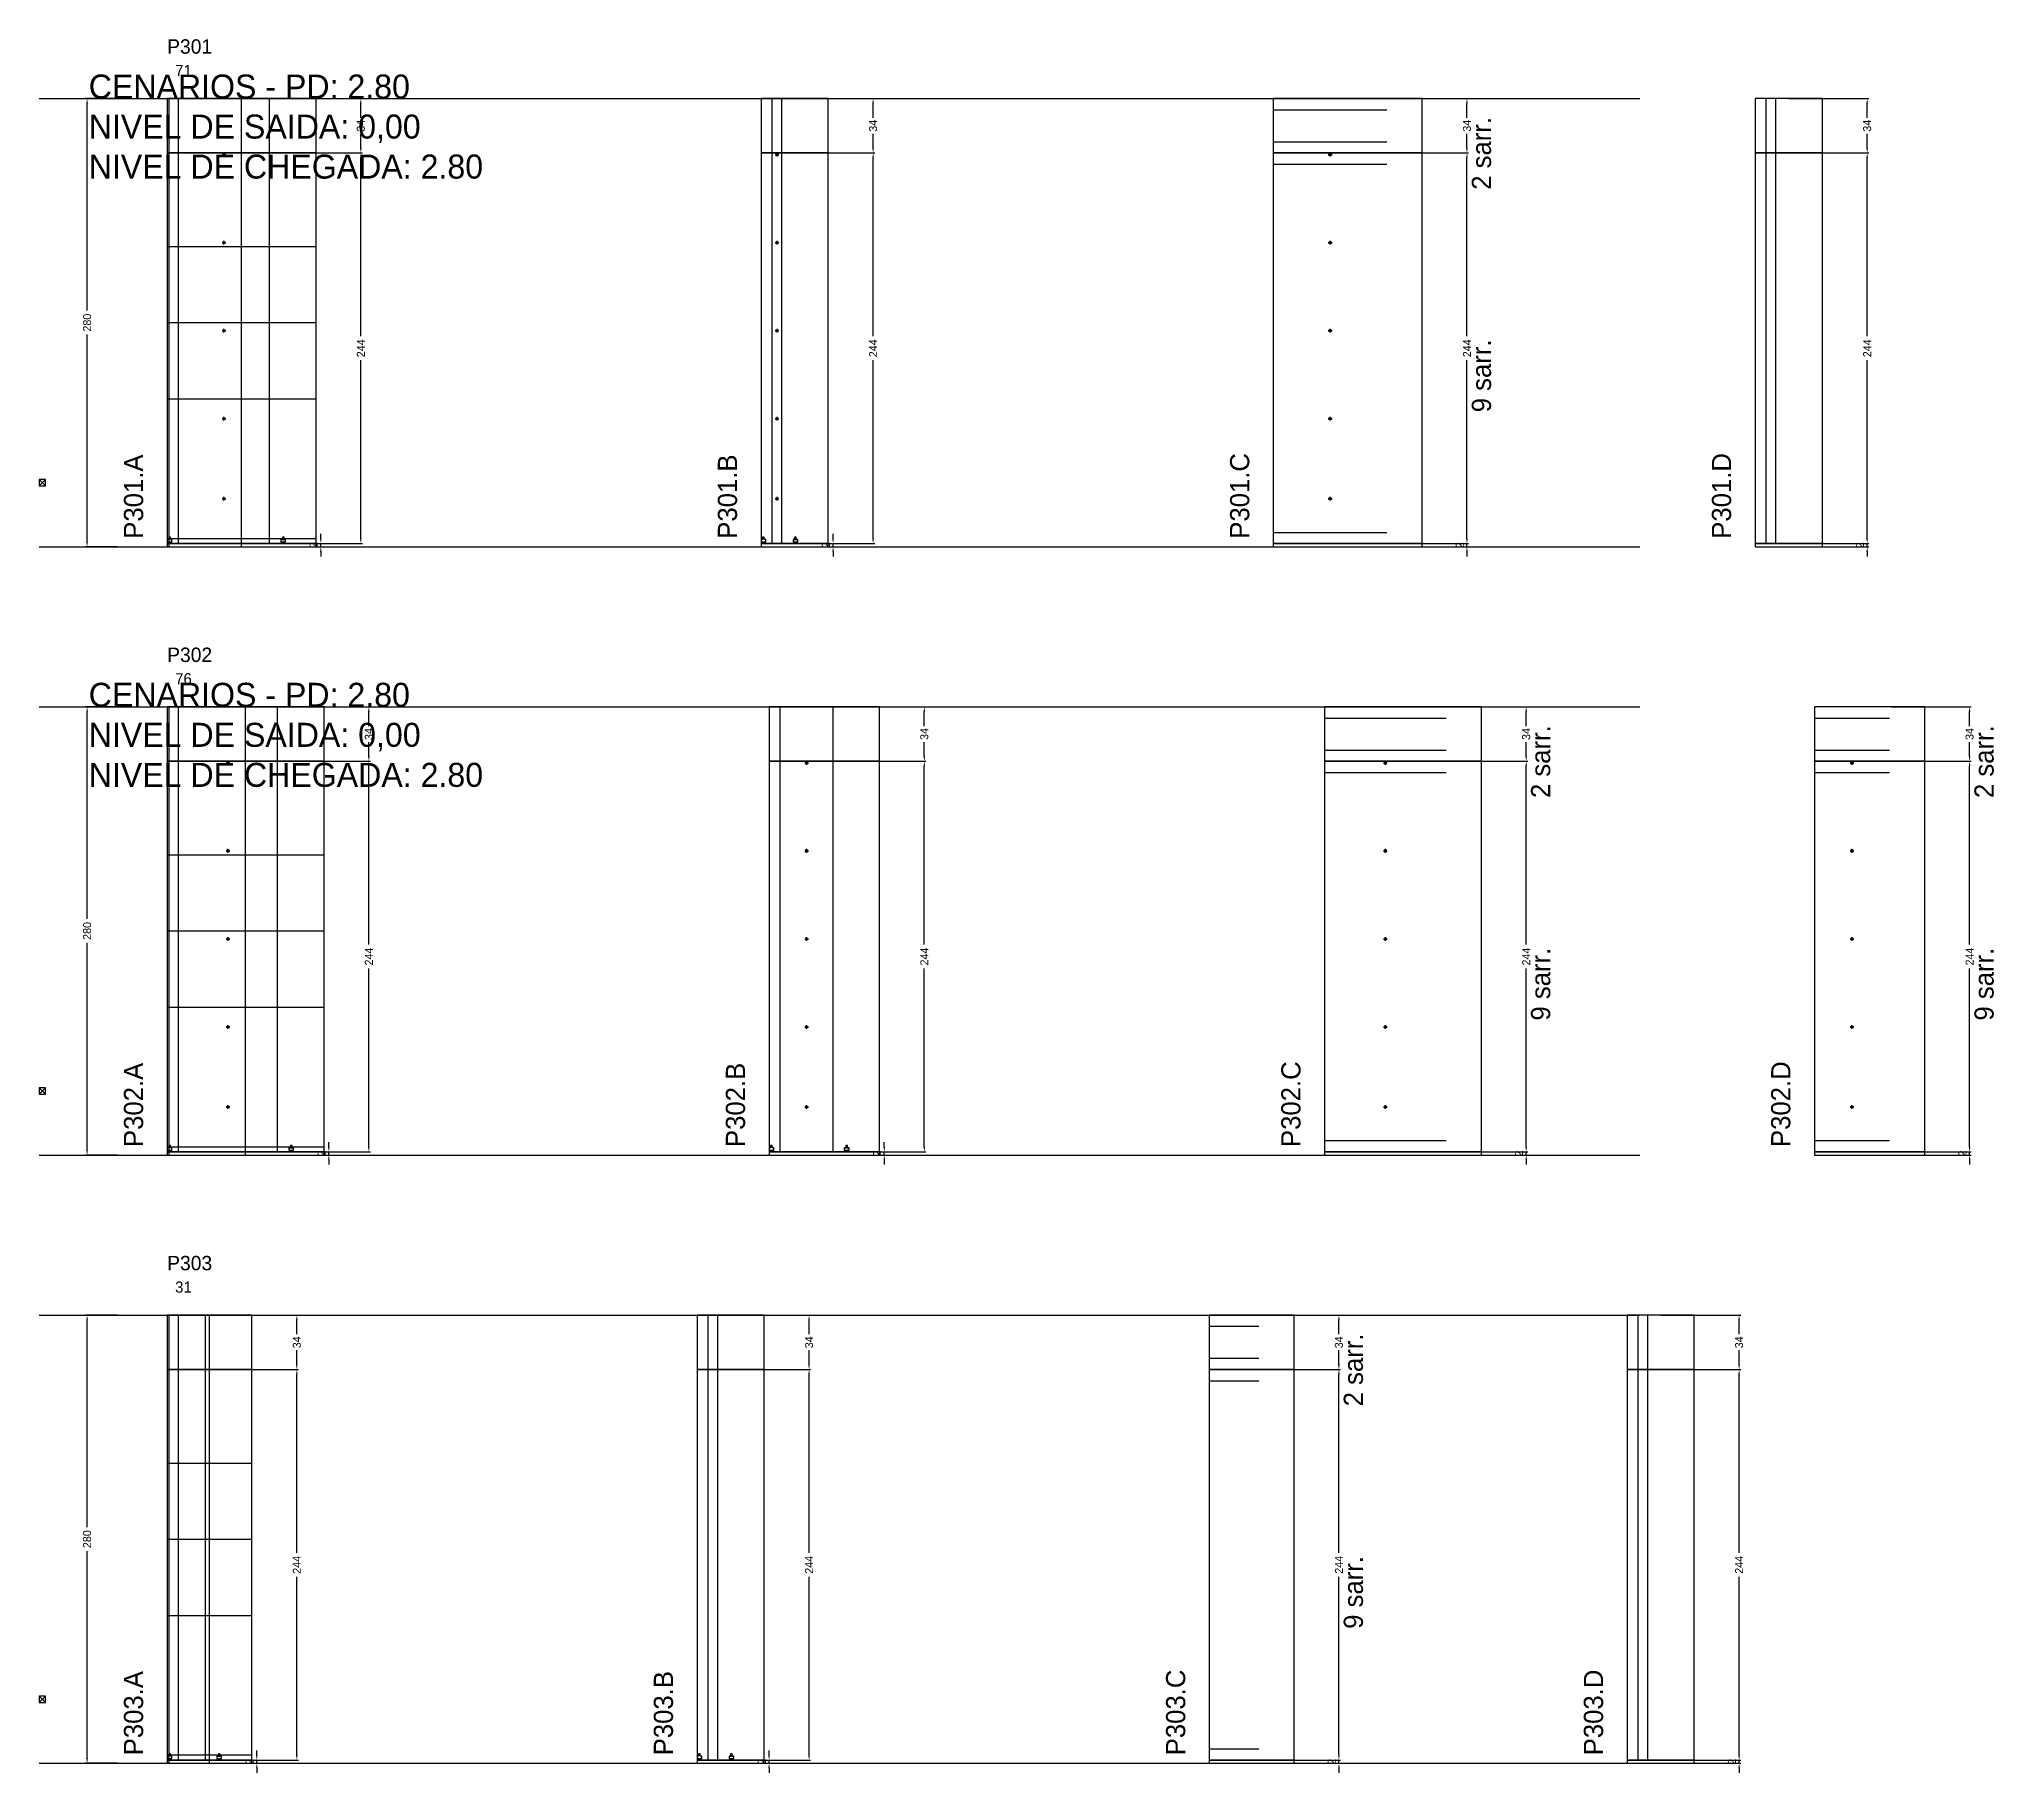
# Model space of a CAD drawing. Header units: centimetres. Extents: x -8500 to 4127, y -3806 to 295.
# Drawn here: x -7000 to -5779, y -3806 to -2723 of the extents above; entities that cross this region are included whole.
import ezdxf

# ---------------------------------------------------------------- set-up
doc = ezdxf.new("R2010")
doc.units = ezdxf.units.CM
doc.linetypes.add('DASHED', pattern=[2, -2])
for name, color, linetype in [('CHAPA', 140, 'Continuous'), ('COTA', 241, 'Continuous'), ('COTAS FURACAO', 16, 'Continuous'), ('Madeira', 30, 'Continuous'), ('MEIO_PONT', 160, 'Continuous'), ('NOMENCLATURA', 7, 'Continuous'), ('Nível', 160, 'Continuous'), ('Painéis', 200, 'Continuous'), ('Perfil Metálico', 150, 'Continuous'), ('SARR_2.2x7', 40, 'Continuous'), ('SARRAFO DE PRESSAO', 200, 'Continuous'), ('texto', 7, 'Continuous'), ('TEXTO_GERAL', 7, 'Continuous')]:
    doc.layers.add(name, color=color, linetype=linetype)
doc.dimstyles.new('PAINEL-NOVA', dxfattribs={"dimtxt": 5, "dimasz": 3, "dimexe": 1, "dimexo": 1, "dimgap": 1, "dimtad": 1, "dimcen": 2.5, "dimazin": 3, "dimtfac": 1, "dimtmove": 0, "dimatfit": 3})

# ---------------------------------------------------------------- blocks, each defined once
blk = doc.blocks.new('_CLOSEDFILLED')
at = {"color": 0, "linetype": 'BYBLOCK'}
blk.add_solid([(-1, 0.16), (0, 0), (-1, -0.16)], dxfattribs=at)
blk = doc.blocks.new('*D183')
for p, q in [((-6951, -2760), (-6971, -2760)), ((-6970, -2892.5), (-6970, -2763)), ((-6970, -3037), (-6970, -2907.5)), ((-6951, -3040), (-6971, -3040))]:
    blk.add_line(p, q)
at = {"layer": 'Defpoints'}
for p in [(-6950, -2760), (-6970, -3040), (-6950, -3040)]:
    blk.add_point(p, dxfattribs=at)
at = {"layer": 'COTA', "xscale": 3, "yscale": 3}
for p, rotation in [((-6970, -2760), 90), ((-6970, -3040), 270)]:
    blk.add_blockref('_CLOSEDFILLED', p, dxfattribs=dict(at, rotation=rotation))
at = {"layer": 'COTA', "insert": (-6970, -2900), "char_height": 5, "attachment_point": 5, "rotation": 90}
blk.add_mtext('280', dxfattribs=at)
blk = doc.blocks.new('MULDURA')
at = {"layer": 'Paineis'}
for p, q in [((0, 0), (4, 4)), ((4, 0), (0, 4))]:
    blk.add_line(p, q, dxfattribs=at)
blk.add_lwpolyline([(0, 0), (4, 0), (4, 4), (0, 4)], close=True, dxfattribs=at)
blk = doc.blocks.new('*D185')
for p, q in [((-6848, -2794), (-6798, -2794)), ((-6799, -2908.5), (-6799, -2797)), ((-6799, -3035), (-6799, -2923.5)), ((-6848, -3038), (-6798, -3038))]:
    blk.add_line(p, q)
at = {"layer": 'Defpoints'}
for p in [(-6849, -2794), (-6849, -3038), (-6799, -3038)]:
    blk.add_point(p, dxfattribs=at)
at = {"layer": 'COTA', "xscale": 3, "yscale": 3}
for p, rotation in [((-6799, -2794), 90), ((-6799, -3038), 270)]:
    blk.add_blockref('_CLOSEDFILLED', p, dxfattribs=dict(at, rotation=rotation))
at = {"layer": 'COTA', "insert": (-6799, -2916), "char_height": 5, "attachment_point": 5, "rotation": 90}
blk.add_mtext('244', dxfattribs=at)
blk = doc.blocks.new('*D186')
for p, q in [((-6848, -2760), (-6798, -2760)), ((-6799, -2772), (-6799, -2763)), ((-6799, -2791), (-6799, -2782)), ((-6848, -2794), (-6798, -2794))]:
    blk.add_line(p, q)
at = {"layer": 'Defpoints'}
for p in [(-6849, -2760), (-6849, -2794), (-6799, -2794)]:
    blk.add_point(p, dxfattribs=at)
at = {"layer": 'COTA', "xscale": 3, "yscale": 3}
for p, rotation in [((-6799, -2760), 90), ((-6799, -2794), 270)]:
    blk.add_blockref('_CLOSEDFILLED', p, dxfattribs=dict(at, rotation=rotation))
at = {"layer": 'COTA', "insert": (-6799, -2777), "char_height": 5, "attachment_point": 5, "rotation": 90}
blk.add_mtext('34', dxfattribs=at)
blk = doc.blocks.new('SLIPTEE')
at = {"layer": 'Paineis'}
blk.add_lwpolyline([(0, 0), (3, 0), (3, 1.5), (2, 1.5), (2, 3), (1, 3), (1, 1.5), (0, 1.5)], close=True, dxfattribs=at)
blk = doc.blocks.new('SLIPTDD')
at = {"layer": 'Paineis'}
blk.add_line((0, 1.5), (3, 1.5), dxfattribs=at)
blk.add_lwpolyline([(0, 0), (3, 0), (3, 1.5), (2, 1.5), (2, 3), (1, 3), (1, 1.5), (0, 1.5)], close=True, dxfattribs=at)
blk = doc.blocks.new('furacao')
at = {"layer": 'COTAS FURACAO'}
for p, q in [((-1.2, 0), (1.2, 0)), ((0, -1.2), (0, 1.2))]:
    blk.add_line(p, q, dxfattribs=at)
blk.add_circle((0, 0), 0.8, dxfattribs=at)
blk = doc.blocks.new('*D188')
for p, q in [((-6528, -2794), (-6478, -2794)), ((-6479, -2908.5), (-6479, -2797)), ((-6479, -3035), (-6479, -2923.5)), ((-6528, -3038), (-6478, -3038))]:
    blk.add_line(p, q)
at = {"layer": 'Defpoints'}
for p in [(-6529, -2794), (-6529, -3038), (-6479, -3038)]:
    blk.add_point(p, dxfattribs=at)
at = {"layer": 'COTA', "xscale": 3, "yscale": 3}
for p, rotation in [((-6479, -2794), 90), ((-6479, -3038), 270)]:
    blk.add_blockref('_CLOSEDFILLED', p, dxfattribs=dict(at, rotation=rotation))
at = {"layer": 'COTA', "insert": (-6479, -2916), "char_height": 5, "attachment_point": 5, "rotation": 90}
blk.add_mtext('244', dxfattribs=at)
blk = doc.blocks.new('*D189')
for p, q in [((-6528, -2760), (-6478, -2760)), ((-6479, -2772), (-6479, -2763)), ((-6479, -2791), (-6479, -2782)), ((-6528, -2794), (-6478, -2794))]:
    blk.add_line(p, q)
at = {"layer": 'Defpoints'}
for p in [(-6529, -2760), (-6529, -2794), (-6479, -2794)]:
    blk.add_point(p, dxfattribs=at)
at = {"layer": 'COTA', "xscale": 3, "yscale": 3}
for p, rotation in [((-6479, -2760), 90), ((-6479, -2794), 270)]:
    blk.add_blockref('_CLOSEDFILLED', p, dxfattribs=dict(at, rotation=rotation))
at = {"layer": 'COTA', "insert": (-6479, -2777), "char_height": 5, "attachment_point": 5, "rotation": 90}
blk.add_mtext('34', dxfattribs=at)
blk = doc.blocks.new('*D191')
for p, q in [((-6157, -2794), (-6107, -2794)), ((-6108, -2908.5), (-6108, -2797)), ((-6108, -3035), (-6108, -2923.5)), ((-6157, -3038), (-6107, -3038))]:
    blk.add_line(p, q)
at = {"layer": 'Defpoints'}
for p in [(-6158, -2794), (-6158, -3038), (-6108, -3038)]:
    blk.add_point(p, dxfattribs=at)
at = {"layer": 'COTA', "xscale": 3, "yscale": 3}
for p, rotation in [((-6108, -2794), 90), ((-6108, -3038), 270)]:
    blk.add_blockref('_CLOSEDFILLED', p, dxfattribs=dict(at, rotation=rotation))
at = {"layer": 'COTA', "insert": (-6108, -2916), "char_height": 5, "attachment_point": 5, "rotation": 90}
blk.add_mtext('244', dxfattribs=at)
blk = doc.blocks.new('*D192')
for p, q in [((-6157, -2760), (-6107, -2760)), ((-6108, -2772), (-6108, -2763)), ((-6108, -2791), (-6108, -2782)), ((-6157, -2794), (-6107, -2794))]:
    blk.add_line(p, q)
at = {"layer": 'Defpoints'}
for p in [(-6158, -2760), (-6158, -2794), (-6108, -2794)]:
    blk.add_point(p, dxfattribs=at)
at = {"layer": 'COTA', "xscale": 3, "yscale": 3}
for p, rotation in [((-6108, -2760), 90), ((-6108, -2794), 270)]:
    blk.add_blockref('_CLOSEDFILLED', p, dxfattribs=dict(at, rotation=rotation))
at = {"layer": 'COTA', "insert": (-6108, -2777), "char_height": 5, "attachment_point": 5, "rotation": 90}
blk.add_mtext('34', dxfattribs=at)
blk = doc.blocks.new('*D194')
for p, q in [((-5907, -2794), (-5857, -2794)), ((-5858, -2908.5), (-5858, -2797)), ((-5858, -3035), (-5858, -2923.5)), ((-5907, -3038), (-5857, -3038))]:
    blk.add_line(p, q)
at = {"layer": 'Defpoints'}
for p in [(-5908, -2794), (-5908, -3038), (-5858, -3038)]:
    blk.add_point(p, dxfattribs=at)
at = {"layer": 'COTA', "xscale": 3, "yscale": 3}
for p, rotation in [((-5858, -2794), 90), ((-5858, -3038), 270)]:
    blk.add_blockref('_CLOSEDFILLED', p, dxfattribs=dict(at, rotation=rotation))
at = {"layer": 'COTA', "insert": (-5858, -2916), "char_height": 5, "attachment_point": 5, "rotation": 90}
blk.add_mtext('244', dxfattribs=at)
blk = doc.blocks.new('*D195')
for p, q in [((-5907, -2760), (-5857, -2760)), ((-5858, -2772), (-5858, -2763)), ((-5858, -2791), (-5858, -2782)), ((-5907, -2794), (-5857, -2794))]:
    blk.add_line(p, q)
at = {"layer": 'Defpoints'}
for p in [(-5908, -2760), (-5908, -2794), (-5858, -2794)]:
    blk.add_point(p, dxfattribs=at)
at = {"layer": 'COTA', "xscale": 3, "yscale": 3}
for p, rotation in [((-5858, -2760), 90), ((-5858, -2794), 270)]:
    blk.add_blockref('_CLOSEDFILLED', p, dxfattribs=dict(at, rotation=rotation))
at = {"layer": 'COTA', "insert": (-5858, -2777), "char_height": 5, "attachment_point": 5, "rotation": 90}
blk.add_mtext('34', dxfattribs=at)
blk = doc.blocks.new('*D209')
for p, q in [((-6951, -3140), (-6971, -3140)), ((-6970, -3272.5), (-6970, -3143)), ((-6970, -3417), (-6970, -3287.5)), ((-6951, -3420), (-6971, -3420))]:
    blk.add_line(p, q)
at = {"layer": 'Defpoints'}
for p in [(-6950, -3140), (-6970, -3420), (-6950, -3420)]:
    blk.add_point(p, dxfattribs=at)
at = {"layer": 'COTA', "xscale": 3, "yscale": 3}
for p, rotation in [((-6970, -3140), 90), ((-6970, -3420), 270)]:
    blk.add_blockref('_CLOSEDFILLED', p, dxfattribs=dict(at, rotation=rotation))
at = {"layer": 'COTA', "insert": (-6970, -3280), "char_height": 5, "attachment_point": 5, "rotation": 90}
blk.add_mtext('280', dxfattribs=at)
blk = doc.blocks.new('*D211')
for p, q in [((-6843, -3174), (-6793, -3174)), ((-6794, -3288.5), (-6794, -3177)), ((-6794, -3415), (-6794, -3303.5)), ((-6843, -3418), (-6793, -3418))]:
    blk.add_line(p, q)
at = {"layer": 'Defpoints'}
for p in [(-6844, -3174), (-6844, -3418), (-6794, -3418)]:
    blk.add_point(p, dxfattribs=at)
at = {"layer": 'COTA', "xscale": 3, "yscale": 3}
for p, rotation in [((-6794, -3174), 90), ((-6794, -3418), 270)]:
    blk.add_blockref('_CLOSEDFILLED', p, dxfattribs=dict(at, rotation=rotation))
at = {"layer": 'COTA', "insert": (-6794, -3296), "char_height": 5, "attachment_point": 5, "rotation": 90}
blk.add_mtext('244', dxfattribs=at)
blk = doc.blocks.new('*D212')
for p, q in [((-6843, -3140), (-6793, -3140)), ((-6794, -3152), (-6794, -3143)), ((-6794, -3171), (-6794, -3162)), ((-6843, -3174), (-6793, -3174))]:
    blk.add_line(p, q)
at = {"layer": 'Defpoints'}
for p in [(-6844, -3140), (-6844, -3174), (-6794, -3174)]:
    blk.add_point(p, dxfattribs=at)
at = {"layer": 'COTA', "xscale": 3, "yscale": 3}
for p, rotation in [((-6794, -3140), 90), ((-6794, -3174), 270)]:
    blk.add_blockref('_CLOSEDFILLED', p, dxfattribs=dict(at, rotation=rotation))
at = {"layer": 'COTA', "insert": (-6794, -3157), "char_height": 5, "attachment_point": 5, "rotation": 90}
blk.add_mtext('34', dxfattribs=at)
blk = doc.blocks.new('*D214')
for p, q in [((-6496, -3174), (-6446, -3174)), ((-6447, -3288.5), (-6447, -3177)), ((-6447, -3415), (-6447, -3303.5)), ((-6496, -3418), (-6446, -3418))]:
    blk.add_line(p, q)
at = {"layer": 'Defpoints'}
for p in [(-6497, -3174), (-6497, -3418), (-6447, -3418)]:
    blk.add_point(p, dxfattribs=at)
at = {"layer": 'COTA', "xscale": 3, "yscale": 3}
for p, rotation in [((-6447, -3174), 90), ((-6447, -3418), 270)]:
    blk.add_blockref('_CLOSEDFILLED', p, dxfattribs=dict(at, rotation=rotation))
at = {"layer": 'COTA', "insert": (-6447, -3296), "char_height": 5, "attachment_point": 5, "rotation": 90}
blk.add_mtext('244', dxfattribs=at)
blk = doc.blocks.new('*D215')
for p, q in [((-6496, -3140), (-6446, -3140)), ((-6447, -3152), (-6447, -3143)), ((-6447, -3171), (-6447, -3162)), ((-6496, -3174), (-6446, -3174))]:
    blk.add_line(p, q)
at = {"layer": 'Defpoints'}
for p in [(-6497, -3140), (-6497, -3174), (-6447, -3174)]:
    blk.add_point(p, dxfattribs=at)
at = {"layer": 'COTA', "xscale": 3, "yscale": 3}
for p, rotation in [((-6447, -3140), 90), ((-6447, -3174), 270)]:
    blk.add_blockref('_CLOSEDFILLED', p, dxfattribs=dict(at, rotation=rotation))
at = {"layer": 'COTA', "insert": (-6447, -3157), "char_height": 5, "attachment_point": 5, "rotation": 90}
blk.add_mtext('34', dxfattribs=at)
blk = doc.blocks.new('*D217')
for p, q in [((-6120, -3174), (-6070, -3174)), ((-6071, -3288.5), (-6071, -3177)), ((-6071, -3415), (-6071, -3303.5)), ((-6120, -3418), (-6070, -3418))]:
    blk.add_line(p, q)
at = {"layer": 'Defpoints'}
for p in [(-6121, -3174), (-6121, -3418), (-6071, -3418)]:
    blk.add_point(p, dxfattribs=at)
at = {"layer": 'COTA', "xscale": 3, "yscale": 3}
for p, rotation in [((-6071, -3174), 90), ((-6071, -3418), 270)]:
    blk.add_blockref('_CLOSEDFILLED', p, dxfattribs=dict(at, rotation=rotation))
at = {"layer": 'COTA', "insert": (-6071, -3296), "char_height": 5, "attachment_point": 5, "rotation": 90}
blk.add_mtext('244', dxfattribs=at)
blk = doc.blocks.new('*D218')
for p, q in [((-6120, -3140), (-6070, -3140)), ((-6071, -3152), (-6071, -3143)), ((-6071, -3171), (-6071, -3162)), ((-6120, -3174), (-6070, -3174))]:
    blk.add_line(p, q)
at = {"layer": 'Defpoints'}
for p in [(-6121, -3140), (-6121, -3174), (-6071, -3174)]:
    blk.add_point(p, dxfattribs=at)
at = {"layer": 'COTA', "xscale": 3, "yscale": 3}
for p, rotation in [((-6071, -3140), 90), ((-6071, -3174), 270)]:
    blk.add_blockref('_CLOSEDFILLED', p, dxfattribs=dict(at, rotation=rotation))
at = {"layer": 'COTA', "insert": (-6071, -3157), "char_height": 5, "attachment_point": 5, "rotation": 90}
blk.add_mtext('34', dxfattribs=at)
blk = doc.blocks.new('*D220')
for p, q in [((-5843, -3174), (-5793, -3174)), ((-5794, -3288.5), (-5794, -3177)), ((-5794, -3415), (-5794, -3303.5)), ((-5843, -3418), (-5793, -3418))]:
    blk.add_line(p, q)
at = {"layer": 'Defpoints'}
for p in [(-5844, -3174), (-5844, -3418), (-5794, -3418)]:
    blk.add_point(p, dxfattribs=at)
at = {"layer": 'COTA', "xscale": 3, "yscale": 3}
for p, rotation in [((-5794, -3174), 90), ((-5794, -3418), 270)]:
    blk.add_blockref('_CLOSEDFILLED', p, dxfattribs=dict(at, rotation=rotation))
at = {"layer": 'COTA', "insert": (-5794, -3296), "char_height": 5, "attachment_point": 5, "rotation": 90}
blk.add_mtext('244', dxfattribs=at)
blk = doc.blocks.new('*D221')
for p, q in [((-5843, -3140), (-5793, -3140)), ((-5794, -3152), (-5794, -3143)), ((-5794, -3171), (-5794, -3162)), ((-5843, -3174), (-5793, -3174))]:
    blk.add_line(p, q)
at = {"layer": 'Defpoints'}
for p in [(-5844, -3140), (-5844, -3174), (-5794, -3174)]:
    blk.add_point(p, dxfattribs=at)
at = {"layer": 'COTA', "xscale": 3, "yscale": 3}
for p, rotation in [((-5794, -3140), 90), ((-5794, -3174), 270)]:
    blk.add_blockref('_CLOSEDFILLED', p, dxfattribs=dict(at, rotation=rotation))
at = {"layer": 'COTA', "insert": (-5794, -3157), "char_height": 5, "attachment_point": 5, "rotation": 90}
blk.add_mtext('34', dxfattribs=at)
blk = doc.blocks.new('*D235')
for p, q in [((-6951, -3520), (-6971, -3520)), ((-6970, -3652.5), (-6970, -3523)), ((-6970, -3797), (-6970, -3667.5)), ((-6951, -3800), (-6971, -3800))]:
    blk.add_line(p, q)
at = {"layer": 'Defpoints'}
for p in [(-6950, -3520), (-6970, -3800), (-6950, -3800)]:
    blk.add_point(p, dxfattribs=at)
at = {"layer": 'COTA', "xscale": 3, "yscale": 3}
for p, rotation in [((-6970, -3520), 90), ((-6970, -3800), 270)]:
    blk.add_blockref('_CLOSEDFILLED', p, dxfattribs=dict(at, rotation=rotation))
at = {"layer": 'COTA', "insert": (-6970, -3660), "char_height": 5, "attachment_point": 5, "rotation": 90}
blk.add_mtext('280', dxfattribs=at)
blk = doc.blocks.new('*D237')
for p, q in [((-6888, -3554), (-6838, -3554)), ((-6839, -3668.5), (-6839, -3557)), ((-6839, -3795), (-6839, -3683.5)), ((-6888, -3798), (-6838, -3798))]:
    blk.add_line(p, q)
at = {"layer": 'Defpoints'}
for p in [(-6889, -3554), (-6889, -3798), (-6839, -3798)]:
    blk.add_point(p, dxfattribs=at)
at = {"layer": 'COTA', "xscale": 3, "yscale": 3}
for p, rotation in [((-6839, -3554), 90), ((-6839, -3798), 270)]:
    blk.add_blockref('_CLOSEDFILLED', p, dxfattribs=dict(at, rotation=rotation))
at = {"layer": 'COTA', "insert": (-6839, -3676), "char_height": 5, "attachment_point": 5, "rotation": 90}
blk.add_mtext('244', dxfattribs=at)
blk = doc.blocks.new('*D238')
for p, q in [((-6888, -3520), (-6838, -3520)), ((-6839, -3532), (-6839, -3523)), ((-6839, -3551), (-6839, -3542)), ((-6888, -3554), (-6838, -3554))]:
    blk.add_line(p, q)
at = {"layer": 'Defpoints'}
for p in [(-6889, -3520), (-6889, -3554), (-6839, -3554)]:
    blk.add_point(p, dxfattribs=at)
at = {"layer": 'COTA', "xscale": 3, "yscale": 3}
for p, rotation in [((-6839, -3520), 90), ((-6839, -3554), 270)]:
    blk.add_blockref('_CLOSEDFILLED', p, dxfattribs=dict(at, rotation=rotation))
at = {"layer": 'COTA', "insert": (-6839, -3537), "char_height": 5, "attachment_point": 5, "rotation": 90}
blk.add_mtext('34', dxfattribs=at)
blk = doc.blocks.new('*D240')
for p, q in [((-6568, -3554), (-6518, -3554)), ((-6519, -3668.5), (-6519, -3557)), ((-6519, -3795), (-6519, -3683.5)), ((-6568, -3798), (-6518, -3798))]:
    blk.add_line(p, q)
at = {"layer": 'Defpoints'}
for p in [(-6569, -3554), (-6569, -3798), (-6519, -3798)]:
    blk.add_point(p, dxfattribs=at)
at = {"layer": 'COTA', "xscale": 3, "yscale": 3}
for p, rotation in [((-6519, -3554), 90), ((-6519, -3798), 270)]:
    blk.add_blockref('_CLOSEDFILLED', p, dxfattribs=dict(at, rotation=rotation))
at = {"layer": 'COTA', "insert": (-6519, -3676), "char_height": 5, "attachment_point": 5, "rotation": 90}
blk.add_mtext('244', dxfattribs=at)
blk = doc.blocks.new('*D241')
for p, q in [((-6568, -3520), (-6518, -3520)), ((-6519, -3532), (-6519, -3523)), ((-6519, -3551), (-6519, -3542)), ((-6568, -3554), (-6518, -3554))]:
    blk.add_line(p, q)
at = {"layer": 'Defpoints'}
for p in [(-6569, -3520), (-6569, -3554), (-6519, -3554)]:
    blk.add_point(p, dxfattribs=at)
at = {"layer": 'COTA', "xscale": 3, "yscale": 3}
for p, rotation in [((-6519, -3520), 90), ((-6519, -3554), 270)]:
    blk.add_blockref('_CLOSEDFILLED', p, dxfattribs=dict(at, rotation=rotation))
at = {"layer": 'COTA', "insert": (-6519, -3537), "char_height": 5, "attachment_point": 5, "rotation": 90}
blk.add_mtext('34', dxfattribs=at)
blk = doc.blocks.new('*D243')
for p, q in [((-6237, -3554), (-6187, -3554)), ((-6188, -3668.5), (-6188, -3557)), ((-6188, -3795), (-6188, -3683.5)), ((-6237, -3798), (-6187, -3798))]:
    blk.add_line(p, q)
at = {"layer": 'Defpoints'}
for p in [(-6238, -3554), (-6238, -3798), (-6188, -3798)]:
    blk.add_point(p, dxfattribs=at)
at = {"layer": 'COTA', "xscale": 3, "yscale": 3}
for p, rotation in [((-6188, -3554), 90), ((-6188, -3798), 270)]:
    blk.add_blockref('_CLOSEDFILLED', p, dxfattribs=dict(at, rotation=rotation))
at = {"layer": 'COTA', "insert": (-6188, -3676), "char_height": 5, "attachment_point": 5, "rotation": 90}
blk.add_mtext('244', dxfattribs=at)
blk = doc.blocks.new('*D244')
for p, q in [((-6237, -3520), (-6187, -3520)), ((-6188, -3532), (-6188, -3523)), ((-6188, -3551), (-6188, -3542)), ((-6237, -3554), (-6187, -3554))]:
    blk.add_line(p, q)
at = {"layer": 'Defpoints'}
for p in [(-6238, -3520), (-6238, -3554), (-6188, -3554)]:
    blk.add_point(p, dxfattribs=at)
at = {"layer": 'COTA', "xscale": 3, "yscale": 3}
for p, rotation in [((-6188, -3520), 90), ((-6188, -3554), 270)]:
    blk.add_blockref('_CLOSEDFILLED', p, dxfattribs=dict(at, rotation=rotation))
at = {"layer": 'COTA', "insert": (-6188, -3537), "char_height": 5, "attachment_point": 5, "rotation": 90}
blk.add_mtext('34', dxfattribs=at)
blk = doc.blocks.new('*D246')
for p, q in [((-5987, -3554), (-5937, -3554)), ((-5938, -3668.5), (-5938, -3557)), ((-5938, -3795), (-5938, -3683.5)), ((-5987, -3798), (-5937, -3798))]:
    blk.add_line(p, q)
at = {"layer": 'Defpoints'}
for p in [(-5988, -3554), (-5988, -3798), (-5938, -3798)]:
    blk.add_point(p, dxfattribs=at)
at = {"layer": 'COTA', "xscale": 3, "yscale": 3}
for p, rotation in [((-5938, -3554), 90), ((-5938, -3798), 270)]:
    blk.add_blockref('_CLOSEDFILLED', p, dxfattribs=dict(at, rotation=rotation))
at = {"layer": 'COTA', "insert": (-5938, -3676), "char_height": 5, "attachment_point": 5, "rotation": 90}
blk.add_mtext('244', dxfattribs=at)
blk = doc.blocks.new('*D247')
for p, q in [((-5987, -3520), (-5937, -3520)), ((-5938, -3532), (-5938, -3523)), ((-5938, -3551), (-5938, -3542)), ((-5987, -3554), (-5937, -3554))]:
    blk.add_line(p, q)
at = {"layer": 'Defpoints'}
for p in [(-5988, -3520), (-5988, -3554), (-5938, -3554)]:
    blk.add_point(p, dxfattribs=at)
at = {"layer": 'COTA', "xscale": 3, "yscale": 3}
for p, rotation in [((-5938, -3520), 90), ((-5938, -3554), 270)]:
    blk.add_blockref('_CLOSEDFILLED', p, dxfattribs=dict(at, rotation=rotation))
at = {"layer": 'COTA', "insert": (-5938, -3537), "char_height": 5, "attachment_point": 5, "rotation": 90}
blk.add_mtext('34', dxfattribs=at)

msp = doc.modelspace()

# ---------------------------------------------------------------- linework, layer by layer
at = {"layer": 'CHAPA'}
for points in [[(-6920, -3040), (-6918.8, -3040), (-6918.8, -2760), (-6920, -2760)], [(-6920, -3420), (-6918.8, -3420), (-6918.8, -3140), (-6920, -3140)], [(-6920, -3800), (-6918.8, -3800), (-6918.8, -3520), (-6920, -3520)]]:
    msp.add_lwpolyline(points, close=True, dxfattribs=at)
at = {"layer": 'Madeira'}
for points in [[(-6920, -2852.4), (-6827, -2852.4)], [(-6920, -2947.6), (-6827, -2947.6)], [(-6920, -3232.4), (-6822, -3232.4)], [(-6920, -3327.6), (-6822, -3327.6)], [(-6920, -3612.4), (-6867, -3612.4)], [(-6920, -3707.6), (-6867, -3707.6)]]:
    msp.add_lwpolyline(points, dxfattribs=at)
at = {"layer": 'MEIO_PONT'}
for points in [[(-6920, -2900), (-6827, -2900)], [(-6920, -3280), (-6822, -3280)], [(-6920, -3660), (-6867, -3660)]]:
    msp.add_lwpolyline(points, dxfattribs=at)
at = {"layer": 'Nível', "linetype": 'DASHED'}
for points in [[(-7000, -2760), (-6000, -2760)], [(-7000, -3040), (-6000, -3040)], [(-7000, -3140), (-6000, -3140)], [(-7000, -3420), (-6000, -3420)], [(-7000, -3520), (-6000, -3520)], [(-7000, -3800), (-6000, -3800)]]:
    msp.add_lwpolyline(points, dxfattribs=at)
at = {"layer": 'Painéis'}
for points in [[(-6920, -2794), (-6827, -2794), (-6827, -2760), (-6920, -2760)], [(-6920, -3040), (-6827, -3040), (-6827, -2760), (-6920, -2760)], [(-6549, -2794), (-6507, -2794), (-6507, -2760), (-6549, -2760)], [(-6229, -2794), (-6136, -2794), (-6136, -2760), (-6229, -2760)], [(-5928, -2794), (-5886, -2794), (-5886, -2760), (-5928, -2760)], [(-6920, -3038), (-6827, -3038), (-6827, -2794), (-6920, -2794)], [(-6549, -3038), (-6507, -3038), (-6507, -2794), (-6549, -2794)], [(-6229, -3038), (-6136, -3038), (-6136, -2794), (-6229, -2794)], [(-5928, -3038), (-5886, -3038), (-5886, -2794), (-5928, -2794)], [(-6920, -3040), (-6827, -3040), (-6827, -3038), (-6920, -3038)], [(-6549, -3040), (-6507, -3040), (-6507, -3038), (-6549, -3038)], [(-6229, -3040), (-6136, -3040), (-6136, -3038), (-6229, -3038)], [(-5928, -3040), (-5886, -3040), (-5886, -3038), (-5928, -3038)], [(-6920, -3174), (-6822, -3174), (-6822, -3140), (-6920, -3140)], [(-6920, -3420), (-6822, -3420), (-6822, -3140), (-6920, -3140)], [(-6544, -3174), (-6475, -3174), (-6475, -3140), (-6544, -3140)], [(-6197, -3174), (-6099, -3174), (-6099, -3140), (-6197, -3140)], [(-5891, -3174), (-5822, -3174), (-5822, -3140), (-5891, -3140)], [(-6920, -3418), (-6822, -3418), (-6822, -3174), (-6920, -3174)], [(-6544, -3418), (-6475, -3418), (-6475, -3174), (-6544, -3174)], [(-6197, -3418), (-6099, -3418), (-6099, -3174), (-6197, -3174)], [(-5891, -3418), (-5822, -3418), (-5822, -3174), (-5891, -3174)], [(-6920, -3420), (-6822, -3420), (-6822, -3418), (-6920, -3418)], [(-6544, -3420), (-6475, -3420), (-6475, -3418), (-6544, -3418)], [(-6197, -3420), (-6099, -3420), (-6099, -3418), (-6197, -3418)], [(-5891, -3420), (-5822, -3420), (-5822, -3418), (-5891, -3418)], [(-6920, -3554), (-6867, -3554), (-6867, -3520), (-6920, -3520)], [(-6920, -3800), (-6867, -3800), (-6867, -3520), (-6920, -3520)], [(-6589, -3554), (-6547, -3554), (-6547, -3520), (-6589, -3520)], [(-6269, -3554), (-6216, -3554), (-6216, -3520), (-6269, -3520)], [(-6008, -3554), (-5966, -3554), (-5966, -3520), (-6008, -3520)], [(-6920, -3798), (-6867, -3798), (-6867, -3554), (-6920, -3554)], [(-6589, -3798), (-6547, -3798), (-6547, -3554), (-6589, -3554)], [(-6269, -3798), (-6216, -3798), (-6216, -3554), (-6269, -3554)], [(-6008, -3798), (-5966, -3798), (-5966, -3554), (-6008, -3554)], [(-6920, -3800), (-6867, -3800), (-6867, -3798), (-6920, -3798)], [(-6589, -3800), (-6547, -3800), (-6547, -3798), (-6589, -3798)], [(-6269, -3800), (-6216, -3800), (-6216, -3798), (-6269, -3798)], [(-6008, -3800), (-5966, -3800), (-5966, -3798), (-6008, -3798)]]:
    msp.add_lwpolyline(points, close=True, dxfattribs=at)
at = {"layer": 'Perfil Metálico'}
for p, q in [((-6873.5, -3040), (-6873.5, -2760)), ((-6871, -3420), (-6871, -3140)), ((-6893.5, -3800), (-6893.5, -3520))]:
    msp.add_line(p, q, dxfattribs=at)
at = {"layer": 'SARR_2.2x7'}
for points in [[(-6913, -2794), (-6913, -2760)], [(-6856, -2794), (-6856, -2760)], [(-6542, -2794), (-6542, -2760)], [(-6536, -2794), (-6536, -2760)], [(-6229, -2767), (-6158, -2767)], [(-5921, -2794), (-5921, -2760)], [(-5915, -2794), (-5915, -2760)], [(-6229, -2787), (-6158, -2787)], [(-6229, -2801), (-6158, -2801)], [(-6229, -3031), (-6158, -3031)], [(-6913, -3174), (-6913, -3140)], [(-6851, -3174), (-6851, -3140)], [(-6537, -3174), (-6537, -3140)], [(-6504, -3174), (-6504, -3140)], [(-6197, -3147), (-6121, -3147)], [(-5891, -3147), (-5844, -3147)], [(-6197, -3167), (-6121, -3167)], [(-5891, -3167), (-5844, -3167)], [(-6197, -3181), (-6121, -3181)], [(-5891, -3181), (-5844, -3181)], [(-6197, -3411), (-6121, -3411)], [(-5891, -3411), (-5844, -3411)], [(-6913, -3554), (-6913, -3520)], [(-6896, -3554), (-6896, -3520)], [(-6582, -3554), (-6582, -3520)], [(-6576, -3554), (-6576, -3520)], [(-6269, -3527), (-6238, -3527)], [(-6001, -3554), (-6001, -3520)], [(-5995, -3554), (-5995, -3520)], [(-6269, -3547), (-6238, -3547)], [(-6269, -3561), (-6238, -3561)], [(-6269, -3791), (-6238, -3791)]]:
    msp.add_lwpolyline(points, dxfattribs=at)
at = {"layer": 'SARR_2.2x7', "linetype": 'DASHED'}
for points in [[(-6913, -3038), (-6913, -2794)], [(-6856, -3038), (-6856, -2794)], [(-6542, -3038), (-6542, -2794)], [(-6536, -3038), (-6536, -2794)], [(-5921, -3038), (-5921, -2794)], [(-5915, -3038), (-5915, -2794)], [(-6913, -3418), (-6913, -3174)], [(-6851, -3418), (-6851, -3174)], [(-6537, -3418), (-6537, -3174)], [(-6504, -3418), (-6504, -3174)], [(-6913, -3798), (-6913, -3554)], [(-6896, -3798), (-6896, -3554)], [(-6582, -3798), (-6582, -3554)], [(-6576, -3798), (-6576, -3554)], [(-6001, -3798), (-6001, -3554)], [(-5995, -3798), (-5995, -3554)]]:
    msp.add_lwpolyline(points, dxfattribs=at)
at = {"layer": 'SARRAFO DE PRESSAO'}
for points in [[(-6920, -3040), (-6827, -3040), (-6827, -3035), (-6920, -3035)], [(-6920, -3420), (-6822, -3420), (-6822, -3415), (-6920, -3415)], [(-6920, -3800), (-6867, -3800), (-6867, -3795), (-6920, -3795)]]:
    msp.add_lwpolyline(points, close=True, dxfattribs=at)

# ---------------------------------------------------------------- block references
at = {"layer": 'COTA'}
for name, p in [('furacao', (-6884.5, -2795)), ('furacao', (-6539, -2795)), ('furacao', (-6193.5, -2795)), ('furacao', (-6884.5, -2850)), ('furacao', (-6539, -2850)), ('furacao', (-6193.5, -2850)), ('furacao', (-6884.5, -2905)), ('furacao', (-6539, -2905)), ('furacao', (-6193.5, -2905)), ('furacao', (-6884.5, -2960)), ('furacao', (-6539, -2960)), ('furacao', (-6193.5, -2960)), ('MULDURA', (-7000, -3002)), ('furacao', (-6884.5, -3010)), ('furacao', (-6539, -3010)), ('furacao', (-6193.5, -3010)), ('SLIPTEE', (-6920, -3037)), ('SLIPTDD', (-6849, -3037)), ('SLIPTEE', (-6549, -3037)), ('SLIPTDD', (-6529, -3037)), ('furacao', (-6882, -3175)), ('furacao', (-6520.5, -3175)), ('furacao', (-6159, -3175)), ('furacao', (-5867.5, -3175)), ('furacao', (-6882, -3230)), ('furacao', (-6520.5, -3230)), ('furacao', (-6159, -3230)), ('furacao', (-5867.5, -3230)), ('furacao', (-6882, -3285)), ('furacao', (-6520.5, -3285)), ('furacao', (-6159, -3285)), ('furacao', (-5867.5, -3285)), ('furacao', (-6882, -3340)), ('furacao', (-6520.5, -3340)), ('furacao', (-6159, -3340)), ('furacao', (-5867.5, -3340)), ('MULDURA', (-7000, -3382)), ('furacao', (-6882, -3390)), ('furacao', (-6520.5, -3390)), ('furacao', (-6159, -3390)), ('furacao', (-5867.5, -3390)), ('SLIPTEE', (-6920, -3417)), ('SLIPTDD', (-6844, -3417)), ('SLIPTEE', (-6544, -3417)), ('SLIPTDD', (-6497, -3417)), ('MULDURA', (-7000, -3762)), ('SLIPTEE', (-6920, -3797)), ('SLIPTDD', (-6889, -3797)), ('SLIPTEE', (-6589, -3797)), ('SLIPTDD', (-6569, -3797))]:
    msp.add_blockref(name, p, dxfattribs=at)

# ---------------------------------------------------------------- texts
at = {"layer": 'NOMENCLATURA'}
for s, p in [('CENARIOS - PD: 2.80', (-6969, -2760)), ('NIVEL DE SAIDA: 0,00', (-6969, -2785)), ('NIVEL DE CHEGADA: 2.80', (-6969, -2810)), ('CENARIOS - PD: 2.80', (-6969, -3140)), ('NIVEL DE SAIDA: 0,00', (-6969, -3165)), ('NIVEL DE CHEGADA: 2.80', (-6969, -3190))]:
    msp.add_text(s, height=15, dxfattribs=at).set_placement(p)
for s, p in [('2 sarr.', (-6093, -2817)), ('9 sarr.', (-6093, -2956)), ('P301.A', (-6935, -3035)), ('P301.B', (-6564, -3035)), ('P301.C', (-6244, -3035)), ('P301.D', (-5943, -3035)), ('2 sarr.', (-6056, -3197)), ('2 sarr.', (-5779, -3197)), ('9 sarr.', (-6056, -3336)), ('9 sarr.', (-5779, -3336)), ('P302.A', (-6935, -3415)), ('P302.B', (-6559, -3415)), ('P302.C', (-6212, -3415)), ('P302.D', (-5906, -3415)), ('2 sarr.', (-6173, -3577)), ('9 sarr.', (-6173, -3716)), ('P303.A', (-6935, -3795)), ('P303.B', (-6604, -3795)), ('P303.C', (-6284, -3795)), ('P303.D', (-6023, -3795))]:
    msp.add_text(s, height=12, rotation=90, dxfattribs=at).set_placement(p)
at = {"layer": 'texto'}
for s, p in [('71', (-6915, -2746)), ('76', (-6915, -3126)), ('31', (-6915, -3506))]:
    msp.add_text(s, height=7, dxfattribs=at).set_placement(p)
at = {"layer": 'TEXTO_GERAL'}
for s, p in [('P301', (-6920, -2732)), ('P302', (-6920, -3112)), ('P303', (-6920, -3492))]:
    msp.add_text(s, height=9, dxfattribs=at).set_placement(p)

# ---------------------------------------------------------------- dimensions: what is measured, and where the dimension line sits
at = {"layer": 'COTA'}
for base, p1, p2, picture, middle in [((-6970, -3040), (-6950, -3040), (-6950, -2760), '*D183', (-6970, -2900)), ((-6799, -2794), (-6849, -2794), (-6849, -2760), '*D186', (-6799, -2777)), ((-6479, -2794), (-6529, -2794), (-6529, -2760), '*D189', (-6479, -2777)), ((-6108, -2794), (-6158, -2794), (-6158, -2760), '*D192', (-6108, -2777)), ((-5858, -2794), (-5908, -2794), (-5908, -2760), '*D195', (-5858, -2777)), ((-6799, -3038), (-6849, -3038), (-6849, -2794), '*D185', (-6799, -2916)), ((-6479, -3038), (-6529, -3038), (-6529, -2794), '*D188', (-6479, -2916)), ((-6108, -3038), (-6158, -3038), (-6158, -2794), '*D191', (-6108, -2916)), ((-5858, -3038), (-5908, -3038), (-5908, -2794), '*D194', (-5858, -2916)), ((-6970, -3420), (-6950, -3420), (-6950, -3140), '*D209', (-6970, -3280)), ((-6794, -3174), (-6844, -3174), (-6844, -3140), '*D212', (-6794, -3157)), ((-6447, -3174), (-6497, -3174), (-6497, -3140), '*D215', (-6447, -3157)), ((-6071, -3174), (-6121, -3174), (-6121, -3140), '*D218', (-6071, -3157)), ((-5794, -3174), (-5844, -3174), (-5844, -3140), '*D221', (-5794, -3157)), ((-6794, -3418), (-6844, -3418), (-6844, -3174), '*D211', (-6794, -3296)), ((-6447, -3418), (-6497, -3418), (-6497, -3174), '*D214', (-6447, -3296)), ((-6071, -3418), (-6121, -3418), (-6121, -3174), '*D217', (-6071, -3296)), ((-5794, -3418), (-5844, -3418), (-5844, -3174), '*D220', (-5794, -3296)), ((-6970, -3800), (-6950, -3800), (-6950, -3520), '*D235', (-6970, -3660)), ((-6839, -3554), (-6889, -3554), (-6889, -3520), '*D238', (-6839, -3537)), ((-6519, -3554), (-6569, -3554), (-6569, -3520), '*D241', (-6519, -3537)), ((-6188, -3554), (-6238, -3554), (-6238, -3520), '*D244', (-6188, -3537)), ((-5938, -3554), (-5988, -3554), (-5988, -3520), '*D247', (-5938, -3537)), ((-6839, -3798), (-6889, -3798), (-6889, -3554), '*D237', (-6839, -3676)), ((-6519, -3798), (-6569, -3798), (-6569, -3554), '*D240', (-6519, -3676)), ((-6188, -3798), (-6238, -3798), (-6238, -3554), '*D243', (-6188, -3676)), ((-5938, -3798), (-5988, -3798), (-5988, -3554), '*D246', (-5938, -3676))]:
    dim = msp.add_linear_dim(base=base, p1=p1, p2=p2, angle=90, dimstyle='PAINEL-NOVA', dxfattribs=at)
    dim.commit()
    dim.dimension.update_dxf_attribs({"geometry": picture, "text_midpoint": middle})
for base, p1, p2 in [((-6824, -3040), (-6849, -3040), (-6849, -3038)), ((-6504, -3040), (-6529, -3040), (-6529, -3038)), ((-6108, -3040), (-6158, -3040), (-6158, -3038)), ((-5858, -3040), (-5908, -3040), (-5908, -3038)), ((-6819, -3420), (-6844, -3420), (-6844, -3418)), ((-6472, -3420), (-6497, -3420), (-6497, -3418)), ((-6071, -3420), (-6121, -3420), (-6121, -3418)), ((-5794, -3420), (-5844, -3420), (-5844, -3418)), ((-6864, -3800), (-6889, -3800), (-6889, -3798)), ((-6544, -3800), (-6569, -3800), (-6569, -3798)), ((-6188, -3800), (-6238, -3800), (-6238, -3798)), ((-5938, -3800), (-5988, -3800), (-5988, -3798))]:
    msp.add_linear_dim(base=base, p1=p1, p2=p2, angle=90, dimstyle='PAINEL-NOVA', dxfattribs=at).render()

doc.saveas('drawing.dxf')
